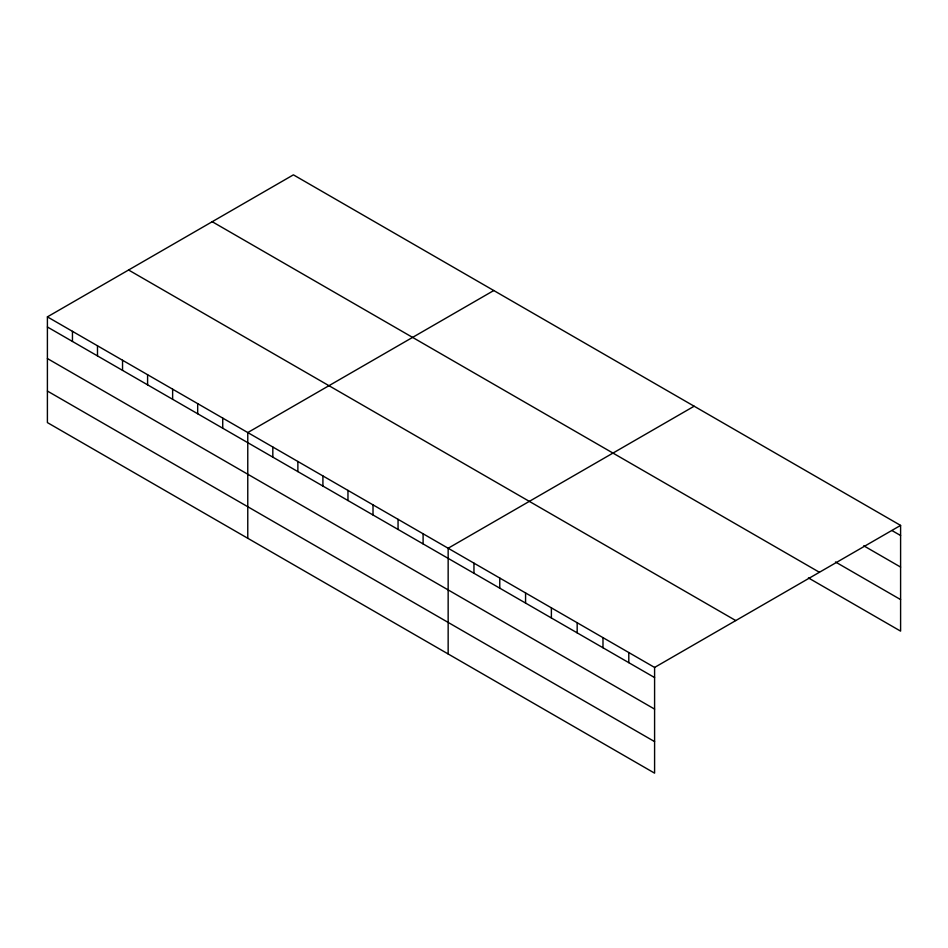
<?xml version="1.0" encoding="UTF-8"?>
<svg xmlns="http://www.w3.org/2000/svg" width="948" height="948" viewBox="0 0 948 948"><rect width="100%" height="100%" fill="white"/><g stroke="black" fill="none" stroke-linecap="round" stroke-linejoin="round"><path stroke-width="1.42" d="M47.4 316.869L654.594 667.439L654.594 773.153L47.4 422.595L47.4 316.869L293.406 174.847L900.6 525.405L900.6 631.131L808.431 577.924M493.778 290.526L247.772 432.561L247.772 538.274M694.149 406.218L448.155 548.24L448.155 653.966M654.594 667.439L900.6 525.405M891.997 530.56L900.6 535.525M863.735 545.787L900.6 567.082M835.472 561.974L900.6 599.586M212.222 221.714L819.416 572.272M128.584 270.002L735.778 620.561M47.4 326.989L654.594 677.559M47.4 358.545L654.594 709.104M47.4 391.05L654.594 741.609M628.797 652.532L628.797 662.652M602.987 637.637L602.987 647.757M577.178 622.741L577.178 632.861M551.38 607.834L551.38 617.954M525.571 592.938L525.571 603.058M499.762 578.043L499.762 588.163M473.953 563.136L473.953 573.267M423.104 533.783L423.104 543.903M398.053 519.326L398.053 529.446M373.014 504.857L373.014 514.977M347.963 490.4L347.963 500.52M322.913 475.943L322.913 486.063M297.873 461.475L297.873 471.594M272.823 447.018L272.823 457.137M222.733 418.092L222.733 428.212M197.682 403.635L197.682 413.755M172.631 389.178L172.631 399.298M147.592 374.709L147.592 384.829M122.541 360.252L122.541 370.372M97.49 345.795L97.49 355.915M72.451 331.326L72.451 341.446"/></g></svg>
